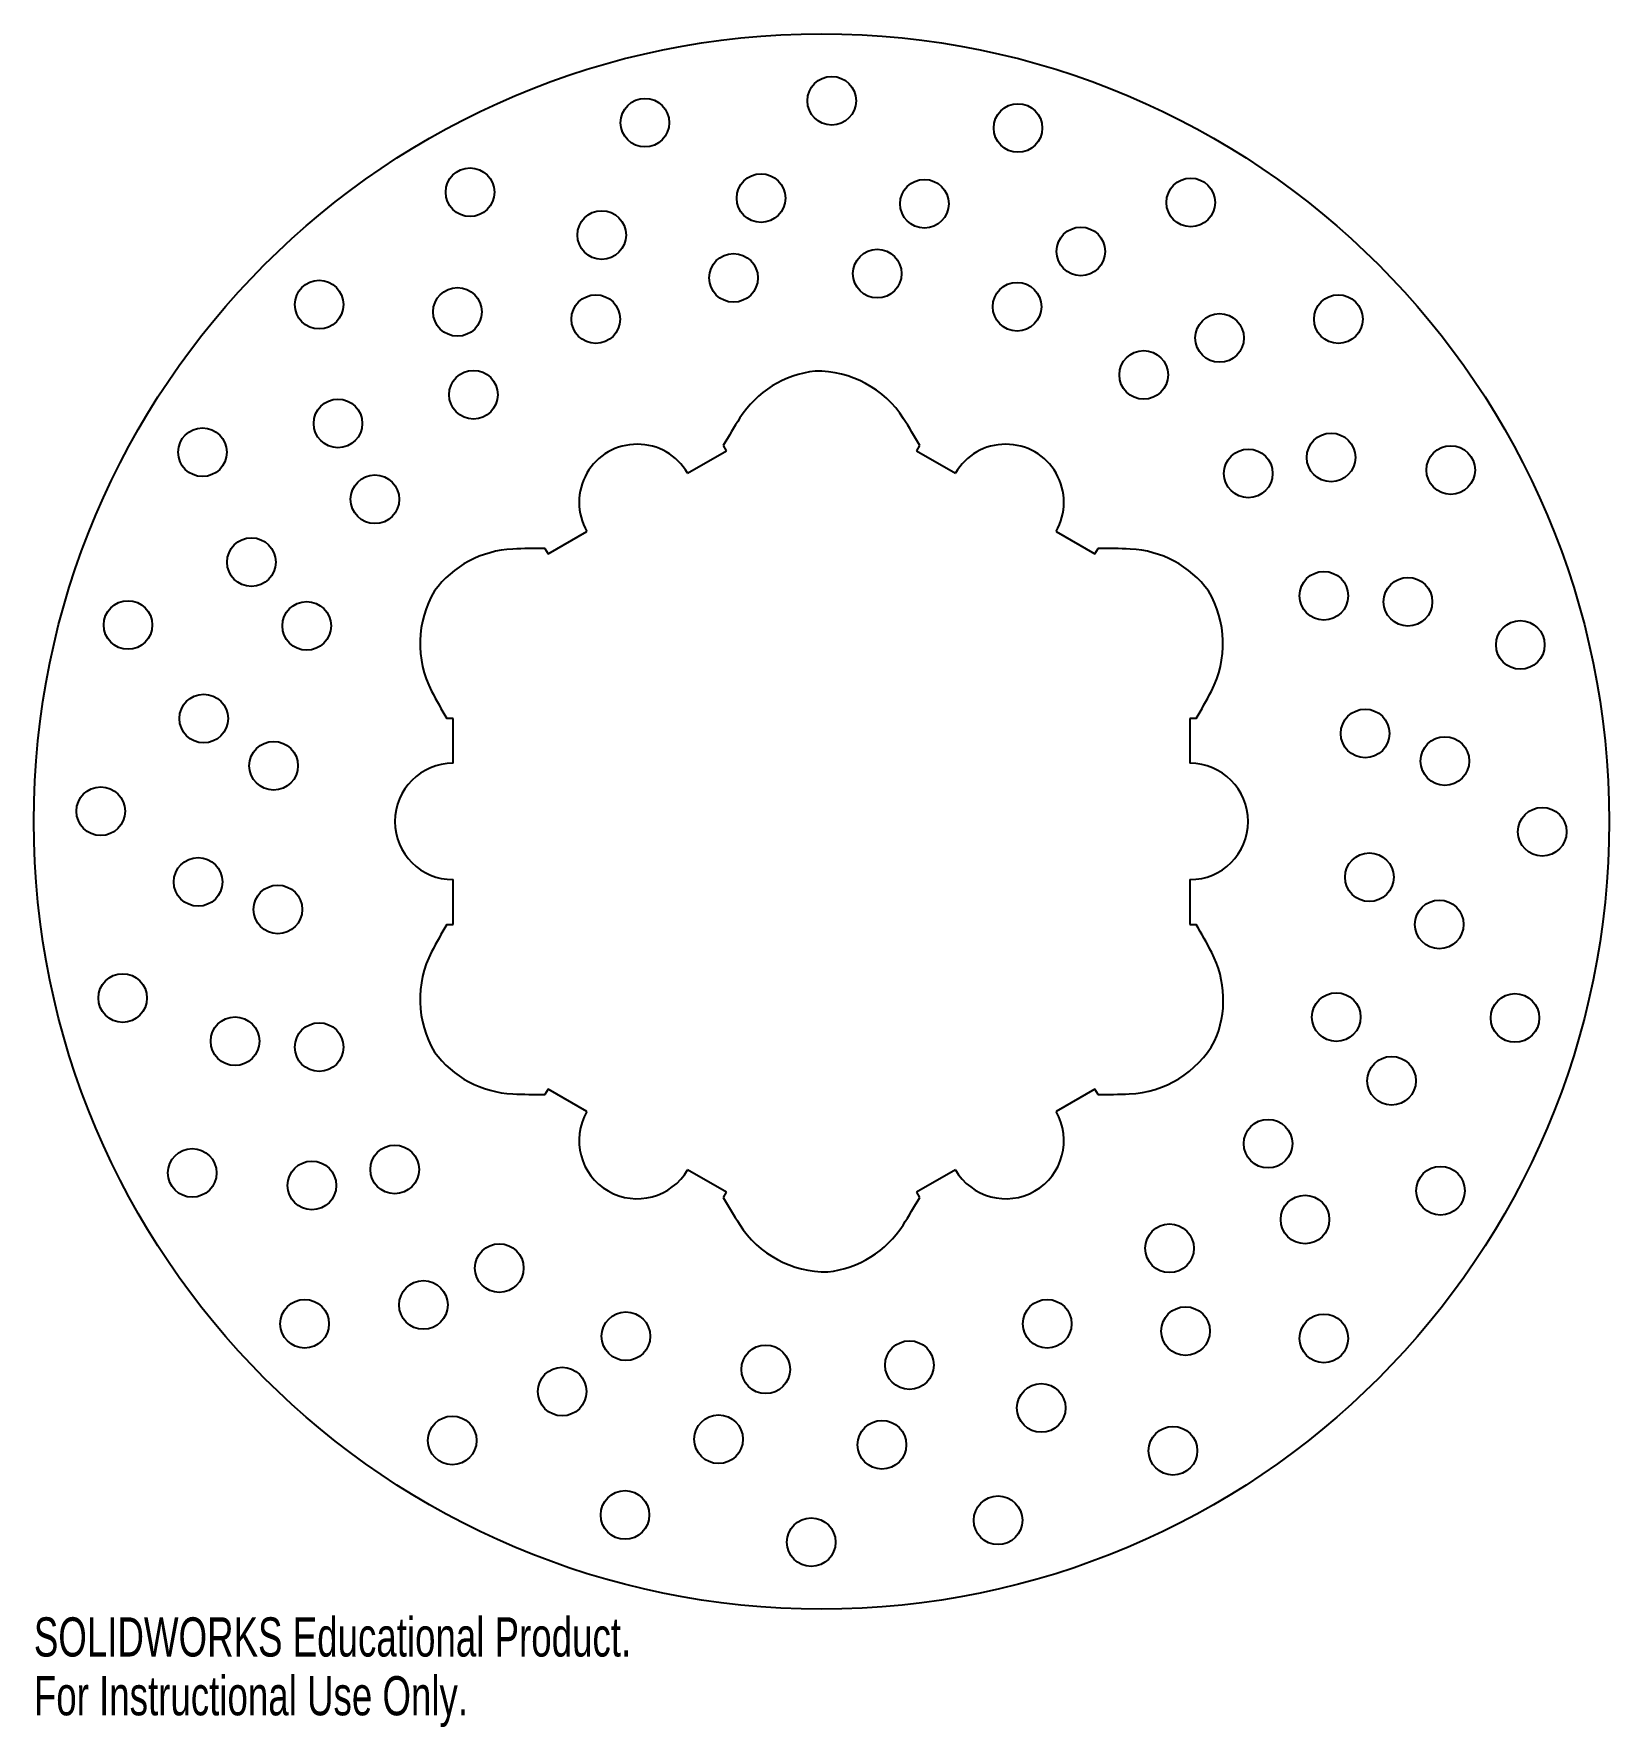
# Model space of a CAD drawing. Header units: inches. Extents: x -3.83 to 3.83, y -4.4 to 3.83.
import ezdxf

# ---------------------------------------------------------------- set-up
doc = ezdxf.new("R2010")
doc.units = ezdxf.units.IN
doc.header["$MEASUREMENT"] = 0
doc.styles.add('SLDTEXTSTYLE0', font='TXT', dxfattribs={"width": 0.7})

msp = doc.modelspace()

# ---------------------------------------------------------------- linework, layer by layer
at = {"color": 7, "linetype": 'Continuous', "lineweight": 25}
for p, q in [((-0.4617, 1.7998), (-0.4767, 1.8257)), ((0.4767, 1.8257), (0.4617, 1.7998)), ((-0.6502, 1.691), (-0.4617, 1.7998)), ((0.4617, 1.7998), (0.6502, 1.691)), ((-1.3278, 1.2998), (-1.1393, 1.4085)), ((1.1393, 1.4085), (1.3278, 1.2998)), ((-1.3428, 1.3257), (-1.3278, 1.2998)), ((1.3278, 1.2998), (1.3428, 1.3257)), ((-1.7895, 0.5), (-1.8195, 0.5)), ((-1.7895, 0.2824), (-1.7895, 0.5)), ((1.7895, 0.5), (1.7895, 0.2824)), ((1.8195, 0.5), (1.7895, 0.5)), ((-1.7895, -0.5), (-1.7895, -0.2824)), ((1.7895, -0.2824), (1.7895, -0.5)), ((-1.8195, -0.5), (-1.7895, -0.5)), ((1.7895, -0.5), (1.8195, -0.5)), ((-1.3278, -1.2998), (-1.3428, -1.3257)), ((-1.1393, -1.4085), (-1.3278, -1.2998)), ((1.3278, -1.2998), (1.1393, -1.4085)), ((1.3428, -1.3257), (1.3278, -1.2998)), ((-0.4617, -1.7998), (-0.6502, -1.691)), ((0.6502, -1.691), (0.4617, -1.7998)), ((-0.4767, -1.8257), (-0.4617, -1.7998)), ((0.4617, -1.7998), (0.4767, -1.8257))]:
    msp.add_line(p, q, dxfattribs=at)
for centre, radius in [((0, 0), 3.825), ((0.05, 3.5), 0.1181), ((-0.8576, 3.3937), 0.1181), ((0.9542, 3.3678), 0.1181), ((-1.7067, 3.0561), 0.1181), ((-0.2935, 3.0272), 0.1181), ((0.5, 3), 0.1181), ((1.7933, 3.0061), 0.1181), ((-1.067, 2.8481), 0.1181), ((1.2594, 2.7684), 0.1181), ((-0.4273, 2.6401), 0.1181), ((0.2706, 2.6607), 0.1181), ((-2.4395, 2.5102), 0.1181), ((-1.7678, 2.4749), 0.1181), ((-1.096, 2.4395), 0.1181), ((0.95, 2.5), 0.1181), ((2.5102, 2.4395), 0.1181), ((1.933, 2.3481), 0.1181), ((1.5647, 2.1689), 0.1181), ((-1.6901, 2.0727), 0.1181), ((-2.3481, 1.933), 0.1181), ((-3.0061, 1.7933), 0.1181), ((2.4749, 1.7678), 0.1181), ((3.0561, 1.7067), 0.1181), ((2.0727, 1.6901), 0.1181), ((-2.1689, 1.5647), 0.1181), ((-2.7684, 1.2594), 0.1181), ((2.4395, 1.096), 0.1181), ((2.8481, 1.067), 0.1181), ((-3.3678, 0.9542), 0.1181), ((-2.5, 0.95), 0.1181), ((3.3937, 0.8576), 0.1181), ((-3, 0.5), 0.1181), ((2.6401, 0.4273), 0.1181), ((3.0272, 0.2935), 0.1181), ((-2.6607, 0.2706), 0.1181), ((-3.5, 0.05), 0.1181), ((3.5, -0.05), 0.1181), ((2.6607, -0.2706), 0.1181), ((-3.0272, -0.2935), 0.1181), ((-2.6401, -0.4273), 0.1181), ((3, -0.5), 0.1181), ((-3.3937, -0.8576), 0.1181), ((2.5, -0.95), 0.1181), ((3.3678, -0.9542), 0.1181), ((-2.8481, -1.067), 0.1181), ((-2.4395, -1.096), 0.1181), ((2.7684, -1.2594), 0.1181), ((2.1689, -1.5647), 0.1181), ((-3.0561, -1.7067), 0.1181), ((-2.0727, -1.6901), 0.1181), ((-2.4749, -1.7678), 0.1181), ((3.0061, -1.7933), 0.1181), ((2.3481, -1.933), 0.1181), ((1.6901, -2.0727), 0.1181), ((-1.5647, -2.1689), 0.1181), ((-1.933, -2.3481), 0.1181), ((-2.5102, -2.4395), 0.1181), ((-0.95, -2.5), 0.1181), ((1.096, -2.4395), 0.1181), ((1.7678, -2.4749), 0.1181), ((2.4395, -2.5102), 0.1181), ((-0.2706, -2.6607), 0.1181), ((0.4273, -2.6401), 0.1181), ((-1.2594, -2.7684), 0.1181), ((1.067, -2.8481), 0.1181), ((-1.7933, -3.0061), 0.1181), ((-0.5, -3), 0.1181), ((0.2935, -3.0272), 0.1181), ((1.7067, -3.0561), 0.1181), ((-0.9542, -3.3678), 0.1181), ((0.8576, -3.3937), 0.1181), ((-0.05, -3.5), 0.1181)]:
    msp.add_circle(centre, radius, dxfattribs=at)
for centre, radius, start, end in [((0.025, 1.6903), 0.5, 96.3148, 147.38743), ((-0.0231, 1.6873), 0.5, 32.52428, 90.78498), ((1.9624, 0.4507), 2.8, 147.38743, 150.58891), ((-1.9624, 0.4507), 2.8, 29.41109, 32.52428), ((-0.8948, 1.5498), 0.2824, 30, 210), ((0.8948, 1.5498), 0.2824, 330, 150), ((-1.4764, 0.8235), 0.5, 92.61257, 143.6852), ((-1.3715, -1.4741), 2.8, 89.41109, 92.61257), ((1.3715, -1.4741), 2.8, 87.38743, 90.58891), ((1.4764, 0.8235), 0.5, 36.3148, 87.38743), ((-1.4497, 0.8637), 0.5, 149.21502, 207.47572), ((1.4497, 0.8637), 0.5, 332.52428, 30.78498), ((0.5909, 1.9248), 2.8, 207.47572, 210.58891), ((-0.5909, 1.9248), 2.8, 329.41109, 332.52428), ((-1.7895, 0), 0.2824, 90, 270), ((1.7895, 0), 0.2824, 270, 90), ((0.5909, -1.9248), 2.8, 149.41109, 152.52428), ((-0.5909, -1.9248), 2.8, 27.38743, 30.58891), ((-1.4497, -0.8637), 0.5, 152.52428, 210.78498), ((1.4514, -0.8668), 0.5, 336.3148, 27.38743), ((1.4728, -0.8236), 0.5, 272.52428, 330.78498), ((-1.4764, -0.8235), 0.5, 216.3148, 267.38743), ((-1.3715, 1.4741), 2.8, 267.38743, 270.58891), ((1.3715, 1.4741), 2.8, 269.41109, 272.52428), ((-0.8948, -1.5498), 0.2824, 150, 330), ((0.8948, -1.5498), 0.2824, 210, 30), ((1.9624, -0.4507), 2.8, 209.41109, 212.52428), ((-1.9624, -0.4507), 2.8, 327.38743, 330.58891), ((0.0231, -1.6873), 0.5, 212.52428, 270.78498), ((-0.025, -1.6903), 0.5, 276.3148, 327.38743)]:
    msp.add_arc(centre, radius, start, end, dxfattribs=at)

# ---------------------------------------------------------------- texts
at = {"color": 7, "linetype": 'Continuous', "char_height": 0.1903, "attachment_point": 1, "style": 'SLDTEXTSTYLE0'}
for s, insert in [('SOLIDWORKS Educational Product.', (-3.825, -3.8651)), ('For Instructional Use Only.', (-3.825, -4.1506))]:
    msp.add_mtext(s, dxfattribs=dict(at, insert=insert))

doc.saveas('drawing.dxf')
